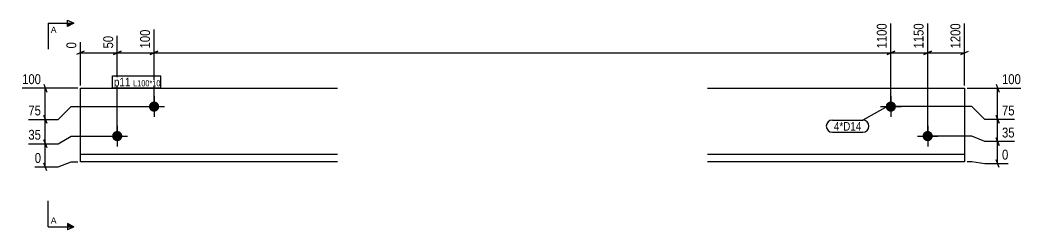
# Model space of a CAD drawing. Header units: millimetres. Extents: x 8 to 13800, y 6 to 296.
# Drawn here: x 8 to 1369, y 10 to 296 of the extents above; entities that cross this region are included whole.
import ezdxf

# ---------------------------------------------------------------- set-up
doc = ezdxf.new("R2010")
doc.units = ezdxf.units.MM
doc.linetypes.add('DXK_LINE_DOT2', pattern=[3.9198, 1.9599, -1.9599])
for name, color, linetype in [('MÅLSÆTNING', 7, 'Continuous'), ('STÅL', 7, 'Continuous'), ('TEKST', 7, 'Continuous')]:
    doc.layers.add(name, color=color, linetype=linetype)
doc.styles.add('Arial', font='ARIAL.TTF', dxfattribs={"height": 0.2})
doc.styles.add('Arial Narrow', font='ARIALN.TTF', dxfattribs={"height": 0.2})

msp = doc.modelspace()

# ---------------------------------------------------------------- hatches: boundary and pattern name
at = {"layer": 'STÅL', "linetype": 'Continuous'}
for points in [[(189.6, 185, -1), (189.6, 171, -1)], [(1189.6, 185, -1), (1189.6, 171, -1)], [(139.6, 145, -1), (139.6, 131, -1)], [(1239.6, 145, -1), (1239.6, 131, -1)]]:
    msp.add_hatch(color=3, dxfattribs=at).paths.add_polyline_path(points)
at = {"layer": 'TEKST', "linetype": 'Continuous'}
for points in [[(72.1, 286.8), (72.1, 291.2), (80.9, 291.2)], [(72.1, 14.9), (72.1, 19.2), (80.9, 14.9)]]:
    msp.add_hatch(color=30, dxfattribs=at).paths.add_polyline_path(points)

# ---------------------------------------------------------------- linework, layer by layer
at = {"layer": 'MÅLSÆTNING', "color": 7, "linetype": 'Continuous'}
for p, q in [((1189.6, 181.5), (1189.6, 291.1)), ((1189.6, 181.5), (1189.6, 291.1)), ((1239.6, 141.5), (1239.6, 291.1)), ((1239.6, 141.5), (1239.6, 291.1)), ((1289.6, 206.5), (1289.6, 291.1)), ((139.6, 141.5), (139.6, 274)), ((189.6, 181.5), (189.6, 282.6)), ((189.6, 181.5), (189.6, 282.6)), ((89.6, 206.5), (89.6, 265.5)), ((94.9, 253.1), (84.4, 248.9)), ((89.6, 251), (139.6, 251)), ((134.4, 248.9), (144.9, 253.1)), ((194.9, 253.1), (184.4, 248.9)), ((184.4, 248.9), (194.9, 253.1)), ((189.6, 251), (1189.6, 251)), ((1194.9, 253.1), (1184.4, 248.9)), ((1184.4, 248.9), (1194.9, 253.1)), ((1189.6, 251), (1239.6, 251)), ((1244.9, 253.1), (1234.4, 248.9)), ((1234.4, 248.9), (1244.9, 253.1)), ((1239.6, 251), (1289.6, 251)), ((1284.4, 248.9), (1294.9, 253.1)), ((39.9, 208.3), (44.1, 197.8)), ((1332.5, 208.3), (1336.7, 197.8)), ((86.1, 203), (10.5, 203)), ((42, 160.5), (42, 203)), ((1293.1, 203), (1366.1, 203)), ((59.5, 160.5), (77, 178)), ((59.5, 160.5), (77, 178)), ((77, 178), (186.1, 178)), ((77, 178), (186.1, 178)), ((1299.6, 178), (1193.1, 178)), ((1299.6, 178), (1193.1, 178)), ((1317.1, 160.5), (1299.6, 178)), ((1317.1, 160.5), (1299.6, 178)), ((44.1, 155.3), (39.9, 165.8)), ((39.9, 165.8), (44.1, 155.3)), ((1332.5, 165.8), (1336.7, 155.3)), ((19, 160.5), (59.5, 160.5)), ((19, 160.5), (59.5, 160.5)), ((42, 127.5), (42, 160.5)), ((1357.6, 160.5), (1317.1, 160.5)), ((1334.6, 130.5), (1334.6, 160.5)), ((59.5, 127.5), (77, 138)), ((59.5, 127.5), (77, 138)), ((77, 138), (136.1, 138)), ((77, 138), (136.1, 138)), ((1299.6, 138), (1243.1, 138)), ((1299.6, 138), (1243.1, 138)), ((1317.1, 130.5), (1299.6, 138)), ((1317.1, 130.5), (1299.6, 138)), ((19, 127.5), (59.5, 127.5)), ((19, 127.5), (59.5, 127.5)), ((44.1, 122.3), (39.9, 132.8)), ((39.9, 132.8), (44.1, 122.3)), ((42, 96), (42, 127.5)), ((1357.6, 130.5), (1317.1, 130.5)), ((1357.6, 130.5), (1317.1, 130.5)), ((1336.7, 125.3), (1332.5, 135.8)), ((1332.5, 135.8), (1336.7, 125.3)), ((1334.6, 100.5), (1334.6, 130.5)), ((27.6, 96), (59.5, 96)), ((44.1, 90.8), (39.9, 101.3)), ((59.5, 96), (77, 103)), ((77, 103), (86.1, 103)), ((1299.6, 103), (1293.1, 103)), ((1317.1, 100.5), (1299.6, 103)), ((1349, 100.5), (1317.1, 100.5)), ((1336.7, 95.3), (1332.5, 105.8))]:
    msp.add_line(p, q, dxfattribs=at)
at = {"layer": 'STÅL', "color": 2, "linetype": 'Continuous'}
for p, q in [((89.6, 125), (89.6, 203)), ((89.6, 203), (438.6, 203)), ((940.6, 203), (1289.6, 203)), ((1289.6, 203), (1289.6, 103)), ((89.6, 103), (89.6, 125)), ((438.6, 113), (89.6, 113)), ((1289.6, 113), (940.6, 113)), ((438.6, 103), (89.6, 103)), ((1289.6, 103), (940.6, 103))]:
    msp.add_line(p, q, dxfattribs=at)
at = {"layer": 'STÅL', "color": 3, "linetype": 'Continuous'}
for p, q in [((189.6, 192), (189.6, 164)), ((1189.6, 192), (1189.6, 164)), ((175.6, 178), (203.6, 178)), ((1175.6, 178), (1203.6, 178)), ((139.6, 152), (139.6, 124)), ((1239.6, 152), (1239.6, 124)), ((125.6, 138), (153.6, 138)), ((1225.6, 138), (1253.6, 138))]:
    msp.add_line(p, q, dxfattribs=at)
at = {"layer": 'STÅL', "color": 7, "linetype": 'DXK_LINE_DOT2'}
msp.add_line((1289.6, 202.6), (1289.6, 199.3), dxfattribs=at)
at = {"layer": 'TEKST', "color": 30, "linetype": 'Continuous'}
for p, q in [((72.1, 286.8), (72.1, 295.6)), ((72.1, 295.6), (80.9, 291.2)), ((80.9, 291.2), (72.1, 286.8)), ((80.9, 14.9), (72.1, 19.2)), ((72.1, 19.2), (72.1, 10.5)), ((80.9, 14.9), (72.1, 10.5))]:
    msp.add_line(p, q, dxfattribs=at)

# ---------------------------------------------------------------- wipeouts: each hides what was drawn before it
at = {"color": 0, "linetype": 'Continuous'}
for points in [[(57.2, 278.1), (57.2, 286.8), (49.4, 286.8), (49.4, 278.1)], [(57.2, 19.2), (57.2, 28), (49.4, 28), (49.4, 19.2)]]:
    msp.add_wipeout(points, dxfattribs=at).dxf.layer = 'TEKST'
at = {"color": 0}
msp.add_wipeout([(1149.6, 145.4), (1149.6, 157.7), (1112.3, 157.7), (1112.3, 145.4)], dxfattribs=at).dxf.layer = 'TEKST'

# ---------------------------------------------------------------- next in the draw order: linework, layer by layer
at = {"layer": 'TEKST', "color": 30, "linetype": 'Continuous'}
for p, q in [((45.9, 291.2), (45.9, 256.2)), ((45.9, 291.2), (80.9, 291.2)), ((45.9, 14.9), (45.9, 49.9)), ((45.9, 14.9), (80.9, 14.9))]:
    msp.add_line(p, q, dxfattribs=at)

# ---------------------------------------------------------------- next in the draw order: texts
at = {"layer": 'TEKST', "color": 96, "linetype": 'Continuous', "style": 'Arial'}
for p in [(49.4, 278.1), (49.4, 19.2)]:
    msp.add_text('A', height=8.36, dxfattribs=at).set_placement(p)

# ---------------------------------------------------------------- next in the draw order: wipeouts: each hides what was drawn before it
at = {"color": 0, "linetype": 'Continuous'}
for points in [[(1186.8, 293.9), (1167.2, 293.9), (1167.2, 254.2), (1186.8, 254.2)], [(1236.8, 293.9), (1217.2, 293.9), (1217.2, 254.2), (1236.8, 254.2)], [(1286.8, 293.9), (1267.2, 293.9), (1267.2, 254.2), (1286.8, 254.2)], [(136.8, 276.8), (117.2, 276.8), (117.2, 254.2), (136.8, 254.2)], [(86.8, 268.3), (67.2, 268.3), (67.2, 254.2), (86.8, 254.2)], [(38.9, 205.8), (38.9, 225.4), (7.7, 225.4), (7.7, 205.8)], [(38.9, 163.3), (38.9, 182.9), (16.2, 182.9), (16.2, 163.3)], [(1360.4, 163.3), (1360.4, 182.9), (1337.7, 182.9), (1337.7, 163.3)], [(38.9, 130.3), (38.9, 149.9), (16.2, 149.9), (16.2, 130.3)], [(1351.8, 103.3), (1351.8, 122.9), (1337.7, 122.9), (1337.7, 103.3)], [(38.9, 98.8), (38.9, 118.4), (24.8, 118.4), (24.8, 98.8)]]:
    msp.add_wipeout(points, dxfattribs=at).dxf.layer = 'MÅLSÆTNING'
at = {"color": 0}
msp.add_wipeout([(1149.6, 145.4), (1149.6, 157.7), (1112.3, 157.7), (1112.3, 145.4)], dxfattribs=at).dxf.layer = 'TEKST'

# ---------------------------------------------------------------- next in the draw order: linework, layer by layer
at = {"layer": 'MÅLSÆTNING', "color": 7, "linetype": 'Continuous'}
for p, q in [((139.6, 141.5), (139.6, 274)), ((144.9, 253.1), (134.4, 248.9)), ((139.6, 251), (189.6, 251)), ((1334.6, 160.5), (1334.6, 203)), ((1336.7, 155.3), (1332.5, 165.8)), ((1357.6, 160.5), (1317.1, 160.5))]:
    msp.add_line(p, q, dxfattribs=at)
at = {"layer": 'TEKST', "color": 7, "linetype": 'Continuous'}
for p, q in [((1189.8, 181.1), (1151.7, 159.8)), ((1110.2, 159.8), (1151.7, 159.8)), ((1110.2, 143.3), (1151.7, 143.3))]:
    msp.add_line(p, q, dxfattribs=at)
for centre, start, end in [((1110.2, 151.5), 90, 270), ((1151.7, 151.5), 270, 90)]:
    msp.add_arc(centre, 8.23, start, end, dxfattribs=at)

# ---------------------------------------------------------------- next in the draw order: texts
at = {"layer": 'MÅLSÆTNING', "color": 3, "linetype": 'Continuous', "style": 'Arial Narrow'}
for s, height, p in [('1100', 13.36, (1184, 257)), ('1150', 13.36, (1234, 257)), ('1200', 13.36, (1284, 257)), ('50', 13.36, (134, 257)), ('0', 13.4, (84, 257))]:
    msp.add_text(s, height=height, rotation=90.0002, dxfattribs=at).set_placement(p)
for s, height, p in [('100', 13.36, (10.5, 208.6)), ('75', 13.36, (19, 166.1)), ('75', 13.36, (1340.5, 166.1)), ('35', 13.36, (19, 133.1)), ('0', 13.4, (27.6, 101.6)), ('0', 13.4, (1340.5, 106.1))]:
    msp.add_text(s, height=height, dxfattribs=at).set_placement(p)
at = {"layer": 'TEKST', "color": 3, "style": 'Arial Narrow'}
msp.add_text('4*D14', height=11.69, dxfattribs=at).set_placement((1112.3, 145.4))

# ---------------------------------------------------------------- next in the draw order: wipeouts: each hides what was drawn before it
at = {"color": 0, "linetype": 'Continuous'}
for points in [[(186.8, 285.4), (167.2, 285.4), (167.2, 254.2), (186.8, 254.2)], [(1368.9, 205.8), (1368.9, 225.4), (1337.7, 225.4), (1337.7, 205.8)], [(1360.4, 133.3), (1360.4, 152.9), (1337.7, 152.9), (1337.7, 133.3)]]:
    msp.add_wipeout(points, dxfattribs=at).dxf.layer = 'MÅLSÆTNING'
at = {"color": 0}
msp.add_wipeout([(157.5, 205.5), (157.5, 217.7), (135.1, 217.7), (135.1, 205.5)], dxfattribs=at).dxf.layer = 'TEKST'

# ---------------------------------------------------------------- next in the draw order: texts
at = {"layer": 'MÅLSÆTNING', "color": 3, "linetype": 'Continuous', "style": 'Arial Narrow'}
msp.add_text('100', height=13.36, rotation=90.0002, dxfattribs=at).set_placement((184, 257))
for s, p in [('100', (1340.5, 208.6)), ('35', (1340.5, 136.1))]:
    msp.add_text(s, height=13.36, dxfattribs=at).set_placement(p)

# ---------------------------------------------------------------- next in the draw order: wipeouts: each hides what was drawn before it
at = {"color": 0}
msp.add_wipeout([(157.5, 205.5), (157.5, 217.7), (135.1, 217.7), (135.1, 205.5)], dxfattribs=at).dxf.layer = 'TEKST'

# ---------------------------------------------------------------- next in the draw order: linework, layer by layer
at = {"layer": 'TEKST', "color": 7, "linetype": 'Continuous'}
msp.add_line((133, 203.4), (133, 219.8), dxfattribs=at)

# ---------------------------------------------------------------- next in the draw order: wipeouts: each hides what was drawn before it
at = {"color": 0}
msp.add_wipeout([(196.9, 205.5), (196.9, 214.2), (161.2, 214.2), (161.2, 205.5)], dxfattribs=at).dxf.layer = 'TEKST'

# ---------------------------------------------------------------- next in the draw order: wipeouts: each hides what was drawn before it
msp.add_wipeout([(196.9, 205.5), (196.9, 214.2), (161.2, 214.2), (161.2, 205.5)], dxfattribs=at).dxf.layer = 'TEKST'

# ---------------------------------------------------------------- next in the draw order: linework, layer by layer
at = {"layer": 'TEKST', "color": 7, "linetype": 'Continuous'}
for p, q in [((133, 219.8), (199, 219.8)), ((199, 203.4), (199, 219.8)), ((133, 203.4), (199, 203.4))]:
    msp.add_line(p, q, dxfattribs=at)

# ---------------------------------------------------------------- next in the draw order: texts
at = {"layer": 'TEKST', "color": 3, "style": 'Arial Narrow'}
for s, height, p in [('p11', 11.69, (135.1, 205.5)), ('L100*10', 8.35, (161.2, 205.5))]:
    msp.add_text(s, height=height, dxfattribs=at).set_placement(p)

doc.saveas('drawing.dxf')
